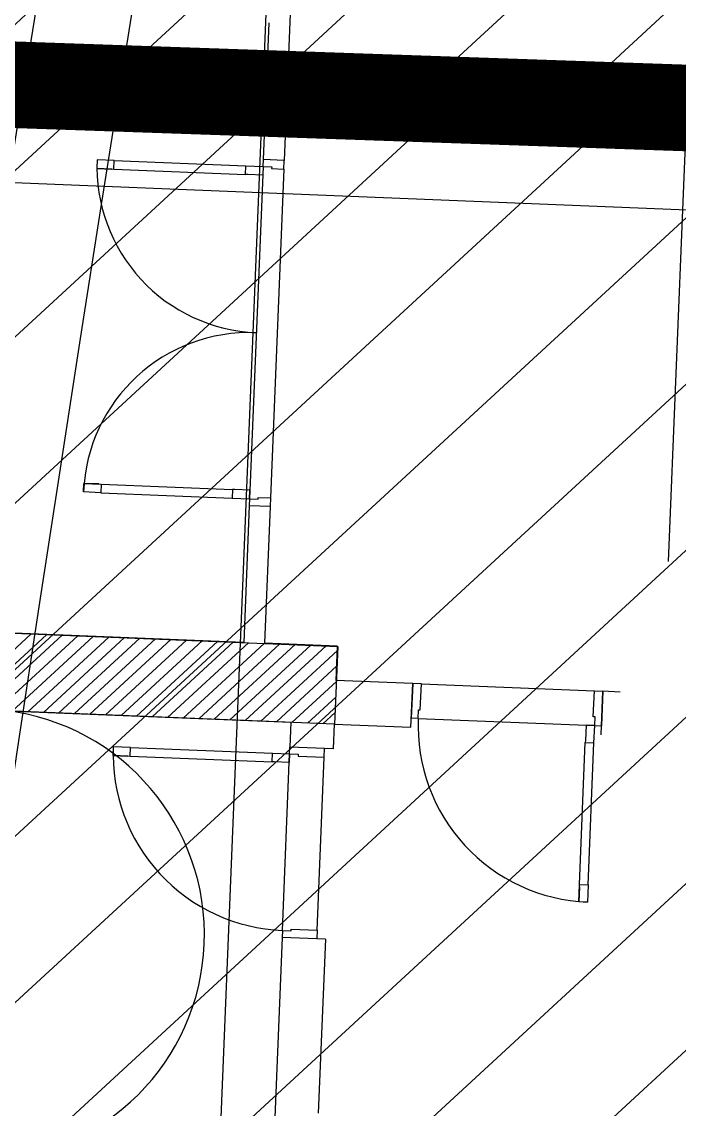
# Model space of a CAD drawing. Extents: x -678889171 to 586587, y -792238163 to 335485.
# Drawn here: x -678758075 to -678754277, y -791958539 to -791952259 of the extents above; entities that cross this region are included whole.
import ezdxf
from ezdxf.enums import TextEntityAlignment as Align

# ---------------------------------------------------------------- set-up
doc = ezdxf.new("R2010")
doc.units = 0
doc.header["$MEASUREMENT"] = 0
for name, color, linetype in [('A-FLOR-PATT', 252, 'Continuous'), ('A-SITE-PATT', 252, 'Continuous'), ('A-WALL', 252, 'Continuous')]:
    doc.layers.add(name, color=color, linetype=linetype)
doc.layers.add('BASEMENT3 LAYOUT$0$A-TABL-TEXT', color=252, linetype='Continuous', lineweight=30)
doc.layers.add('BASEMENT3 LAYOUT$0$HATCH2', color=252, linetype='Continuous', lineweight=15)
doc.styles.add('Ground floor Towers$0$$Bas01-Rname$0$EN-SC', font='swissc.ttf')
doc.styles.add('Ground floor Towers$0$$Bas01-Rname$0$EN-SCL', font='swisscl.ttf')
doc.styles.add('Ground floor Towers$0$04-Ground Floor$0$V2-lower ground$0$LEVEL  FOR LICENSE LOWER GR$0$$LG- LEVEL$0$AR-SR', font='sarb.shx')

# ---------------------------------------------------------------- blocks, each defined once
blk = doc.blocks.new('A$C61C61320')
at = {"layer": 'BASEMENT3 LAYOUT$0$HATCH2'}
h = blk.add_hatch(dxfattribs=at)
h.set_pattern_fill('ANSI31', color=256, scale=5000, style=0)
h.set_pattern_definition([(45, (1320016.062358054, 343948.7931753235), (-441.9417382415922, 441.9417382415922), [])])
h.paths.add_polyline_path([(11086.00013759569, 20764.88754983409), (-87874.57371154218, 20764.88754983409), (-87874.57371154218, -14411.92520058152), (11086.00013759569, -14411.92520058152)])
h = blk.add_hatch(dxfattribs=at)
h.set_pattern_fill('JIS_WOOD', color=256, scale=1000, style=0)
h.set_pattern_definition([(45, (-845211.5632561638, -471074.8112416068), (-499.9999991609842, 499.9999991609843), [])])
edge = h.paths.add_edge_path()
edge.add_line((-87728.88771757309, -14436.92520058164), (11085.99286301623, -14077.61977391216))
edge.add_line((11085.9928630162, -14077.61977391216), (11086.00013759563, -61296.12011963065))
edge.add_line((11086.00013759569, -61296.12011963065), (-23868.16462742418, -60220.57708285929))
edge.add_line((-23868.16462742421, -60220.57708285929), (-23388.15647815715, -47455.2645226442))
edge.add_arc((-38984.06513334403, -44366.02445463254), 15898.9235792472, 348.7958745272753, 525.9866040010601)
edge.add_line((-54409.82303213701, -40516.12001080933), (-55179.78612954497, -49076.3717473704))
edge.add_line((-55179.78612954495, -49076.3717473704), (-87616.00626249687, -47227.09333388295))
edge.add_line((-87616.00626249681, -47227.09333388295), (-87728.88771757303, -14436.92520058164))
at = {"layer": 'BASEMENT3 LAYOUT$0$A-TABL-TEXT', "const_width": 500}
blk.add_lwpolyline([(-87874.57371154218, -14411.92520058152), (11006.35061529244, -13813.14535745487)], dxfattribs=at)
at = {"layer": 'BASEMENT3 LAYOUT$0$HATCH2'}
blk.add_lwpolyline([(11086.00013759569, 20764.88754983409), (-87874.57371154218, 20764.88754983409), (-87874.57371154218, -14411.92520058152), (11086.00013759569, -14411.92520058152)], close=True, dxfattribs=at)
blk = doc.blocks.new('2')
at = {"layer": 'BASEMENT3 LAYOUT$0$A-TABL-TEXT', "const_width": 500}
blk.add_lwpolyline([(28948.80462125619, 217778.7896551112), (130982.8937054502, 218396.6636916995)], dxfattribs=at)
blk = doc.blocks.new('GR')
at = {"layer": 'A-FLOR-PATT'}
for p, q in [((37905, 268485), (37905, 225220)), ((38045.00914561861, 238059.7133078474), (38045.03211081075, 232795.2003510121)), ((40356.61064099745, 235442.4302653391), (40356.67630386511, 230571.6429369718)), ((37925.02866461744, 233585.201289936), (37925.0321108119, 232795.1998275405)), ((36965.32276807808, 232755.3556752742), (36965.31557620133, 232705.3556757915)), ((37065.32276704361, 232755.3412915208), (36965.32276807808, 232755.3556752742)), ((37065.31557516687, 232705.341292038), (37065.32276704361, 232755.3412915208)), ((37065.32276704361, 232755.3412915208), (37825.3227591817, 232755.2319749943)), ((37825.31556730496, 232705.2319755115), (37825.3227591817, 232755.2319749943)), ((37825.3227591817, 232755.2319749943), (37925.32275814724, 232755.2175912408)), ((38045.03647307643, 232795.1998275405), (37925.0321108119, 232795.1998275405)), ((37925.32275814724, 232755.2175912408), (37925.04659008037, 230835.2176111025)), ((37925.32275814724, 232755.2175912408), (37925.3155662705, 232705.217591758)), ((37925.32275814724, 232755.2175912408), (37925.32851164864, 232795.217590827)), ((37925.32275814724, 232755.2175912408), (37975.32275763001, 232755.2103993641)), ((38045.32851040726, 232795.2003303228), (37925.32851164864, 232795.217590827)), ((37975.32275763001, 232755.2103993641), (37975.32131925466, 232745.2103994675)), ((38045.32131853051, 232745.2003308401), (38045.32851040726, 232795.2003303228)), ((36965.31557620133, 232705.3556757915), (37052.31557530136, 232705.3431619259)), ((37052.31557530136, 232705.3431619259), (36965.31557620133, 232705.3556757915)), ((36965.31557620133, 232705.3556757915), (37065.31557516687, 232705.341292038)), ((37065.31557516687, 232705.341292038), (37825.31556730496, 232705.2319755115)), ((37838.31556717048, 232705.2301056236), (37825.31556730496, 232705.2319755115)), ((37925.3155662705, 232705.217591758), (37838.31556717048, 232705.2301056236)), ((37975.32131925466, 232745.2103994675), (38045.32131853051, 232745.2003308401)), ((38045.32131853051, 232745.2003308401), (38045.04802721435, 230845.2003504949)), ((-2250.000000000029, 232605), (106690.0000000001, 232605)), ((36965.04660001121, 230835.3556951359), (36965.05379188795, 230885.3556946187)), ((36965.05379188795, 230885.3556946187), (37052.05379098796, 230885.3431807531)), ((37052.05379098796, 230885.3431807531), (36965.05379188795, 230885.3556946187)), ((36965.05379188795, 230885.3556946187), (37065.05379085348, 230885.3413108652)), ((37065.05379085348, 230885.3413108652), (37065.04659897674, 230835.3413113824)), ((37065.05379085348, 230885.3413108652), (37825.05378299158, 230885.2319943387)), ((37825.05378299158, 230885.2319943387), (37825.04659111483, 230835.2319948559)), ((37838.0537828571, 230885.2301244508), (37825.05378299158, 230885.2319943387)), ((37925.05378195711, 230885.2176105852), (37838.0537828571, 230885.2301244508)), ((37925.04659008037, 230835.2176111025), (37925.05378195711, 230885.2176105852)), ((37065.04659897674, 230835.3413113824), (36965.04660001121, 230835.3556951359)), ((37065.04659897674, 230835.3413113824), (37825.04659111483, 230835.2319948559)), ((37825.04659111483, 230835.2319948559), (37925.04659008037, 230835.2176111025)), ((37925.04659008037, 230835.2176111025), (37925.04083657898, 230795.2176115163)), ((37925.04659008037, 230835.2176111025), (37975.04658956314, 230835.2104192257)), ((37975.04658956314, 230835.2104192257), (37975.04802793849, 230845.2104191223)), ((37975.04802793849, 230845.2104191223), (38045.04802721435, 230845.2003504949)), ((38045.04802721435, 230845.2003504949), (38045.0408353376, 230795.2003510121)), ((38045.0408353376, 230795.2003510121), (37925.04083657898, 230795.2176115163)), ((37925.04083533875, 230795.1998275405), (37925.04428153321, 230005.198365145)), ((38045.03647307643, 230795.1998275405), (37925.04083533863, 230795.1998275405)), ((38045.0408353376, 230795.2003510121), (38045.04428164739, 230005.1724507443)), ((32827.42850852766, 230004.3817412489), (38468.97214012753, 230004.3548312504)), ((37925.04428153321, 230005.198365145), (34894.15249783544, 230005.19836521)), ((36246.40985484712, 229554.3402971562), (36696.46699536405, 230004.3974376732)), ((36336.21207437175, 229554.3399554702), (36786.26992613442, 230004.3978072329)), ((36426.01429389638, 229554.3396137841), (36876.07285690478, 230004.3981767925)), ((36515.81651342104, 229554.3392720981), (36965.87578767516, 230004.3985463522)), ((36605.61873294566, 229554.338930412), (37055.67871844552, 230004.3989159119)), ((36695.4209524703, 229554.338588726), (37145.48164921589, 230004.3992854715)), ((36785.22317199496, 229554.3382470399), (37235.28457998625, 230004.3996550312)), ((36875.02539151956, 229554.3379053539), (37325.08751075662, 230004.4000245909)), ((36964.82761104422, 229554.3375636678), (37414.89044152699, 230004.4003941506)), ((37054.62983056888, 229554.3372219818), (37504.69337229736, 230004.4007637103)), ((37144.43205009348, 229554.3368802957), (37594.49630306772, 230004.4011332699)), ((37234.23426961814, 229554.3365386097), (37684.29923383807, 230004.4015028296)), ((37324.03648914277, 229554.3361969236), (37774.10216460845, 230004.4018723893)), ((37413.8387086674, 229554.3358552376), (37863.90509537881, 230004.402241949)), ((37503.64092819205, 229554.3355135515), (37953.70802614918, 230004.4026115086)), ((37593.44314771669, 229554.3351718654), (38043.51095691954, 230004.4029810683)), ((37683.24536724132, 229554.3348301794), (38133.31388768992, 230004.403350628)), ((37773.04758676597, 229554.3344884933), (38223.11681846027, 230004.4037201876)), ((37862.84980629061, 229554.3341468073), (38312.91974923065, 230004.4040897473)), ((37952.65202581524, 229554.3338051212), (38402.72268000101, 230004.404459307)), ((38466.27319569869, 230005.1724507443), (38045.04564496216, 230005.1724507443)), ((38466.23693827802, 230005.1714551186), (38466.23127254459, 229807.0045824813)), ((38468.97214012753, 230004.3548312504), (38468.97214012753, 229554.3318405887)), ((38042.45424533988, 229554.3334634352), (38468.97214012755, 229980.8513582228)), ((38132.25646486451, 229554.3331217491), (38468.97214012752, 229891.0487970121)), ((38910.28299929197, 229807.0045824812), (38466.23127254459, 229807.0045824813)), ((38910.2427620711, 229555.114369221), (38910.28299929197, 229807.0045824812)), ((38910.31450422461, 229807.0045824812), (38910.3145042246, 229607.0045824812)), ((38960.3145042246, 229807.0045824812), (38910.31450422461, 229807.0045824812)), ((38960.31450422459, 229657.0045824812), (38960.3145042246, 229807.0045824812)), ((38960.31450422459, 229807.0045824812), (39960.31450422429, 229807.0045824812)), ((39960.31450422429, 229657.0045824812), (39960.31450422429, 229807.0045824812)), ((39960.31450422429, 229807.0045824812), (40010.31450422428, 229807.0045824812)), ((40010.2426173735, 229555.1143692211), (40010.28285846404, 229807.017054321)), ((40010.31450422428, 229807.0045824812), (40010.31450422428, 229607.0045824812)), ((40109.4158554476, 229807.0045824812), (40010.31450422431, 229807.0045824812)), ((38222.05868438917, 229554.3327800631), (38468.97214012752, 229801.2462358015)), ((38311.8609039138, 229554.332438377), (38468.9721401275, 229711.4436745907)), ((38401.66312343843, 229554.332096691), (38468.97214012749, 229621.64111338)), ((38950.31450422459, 229607.0045824812), (38950.31450422459, 229657.0045824812)), ((38950.31450422459, 229657.0045824812), (38960.31450422459, 229657.0045824812)), ((39970.31450422429, 229657.0045824812), (39960.31450422429, 229657.0045824812)), ((39970.31450422429, 229607.0045824812), (39970.31450422429, 229657.0045824812)), ((38468.97214012753, 229554.3318405887), (25354.0302651579, 229554.3814014867)), ((32716.09453872795, 229555.1983651456), (38216.09453872805, 229555.198365145)), ((38216.09453872801, 229555.198365145), (38216.09453872801, 229412.052842022)), ((38466.22407082221, 229555.114369221), (38466.21997916783, 229412.0030912093)), ((38466.22407082221, 229555.114369221), (38910.2427620711, 229555.114369221)), ((38950.31450422459, 229607.0045824812), (38910.3145042246, 229607.0045824812)), ((38950.31450422459, 229607.0045824812), (39970.3145042243, 229607.0045824812)), ((39970.3145042243, 229607.0045824812), (39920.31450422431, 229607.0045824812)), ((39920.31450422431, 229607.0045824812), (39920.31450422431, 229520.0045824813)), ((39970.3145042243, 229507.0045824813), (39970.3145042243, 229607.0045824812)), ((39970.31450422429, 229607.0045824812), (40010.31450422428, 229607.0045824812)), ((39920.31450422431, 229520.0045824813), (39920.31450422431, 229507.0045824813)), ((39920.31450422431, 229507.0045824813), (39970.3145042243, 229507.0045824813)), ((39920.3145042243, 228687.0045824815), (39920.31450422431, 229507.0045824813)), ((39970.31450422429, 228687.0045824815), (39970.3145042243, 229507.0045824813)), ((37296.49235049943, 229372.0527628958), (37196.49235049947, 229372.0527628958)), ((37196.49235049947, 229372.0527628958), (37196.49235049947, 229322.0527628959)), ((37296.49235049943, 229322.0527628959), (37296.49235049943, 229372.0527628958)), ((37296.49235049943, 229372.0527628958), (38116.4923504992, 229372.0527628958)), ((38116.4923504992, 229322.0527628959), (38116.4923504992, 229372.0527628958)), ((38116.4923504992, 229372.0527628958), (38216.49235049917, 229372.0527628958)), ((38466.49234555408, 229412.0030370347), (38216.49235049917, 229412.0527628958)), ((38416.4923504991, 229412.0527628958), (38216.49235049917, 229412.0527628958)), ((38216.49235049917, 229372.0527628958), (38216.49235049917, 229412.0527628958)), ((38216.49235049917, 229372.0527628958), (38266.49235049915, 229372.0527628958)), ((38216.49235049917, 229372.0527628958), (38216.49235049917, 229322.0527628959)), ((38216.49235049917, 228352.0527628961), (38216.49235049917, 229372.0527628958)), ((38266.49235049915, 229372.0527628958), (38266.49235049915, 229362.0527628958)), ((38416.4923504991, 229362.0527628958), (38416.4923504991, 229412.0527628958)), ((37196.49235049947, 229322.0527628959), (37283.49235049944, 229322.0527628959)), ((37283.49235049944, 229322.0527628959), (37196.49235049947, 229322.0527628959)), ((37196.49235049947, 229322.0527628959), (37296.49235049943, 229322.0527628959)), ((37296.49235049943, 229322.0527628959), (38116.4923504992, 229322.0527628959)), ((38129.4923504992, 229322.0527628959), (38116.4923504992, 229322.0527628959)), ((38216.49235049917, 229322.0527628959), (38129.4923504992, 229322.0527628959)), ((38266.49235049915, 229362.0527628958), (38416.4923504991, 229362.0527628958)), ((38416.4923504991, 228362.0527628961), (38416.4923504991, 229362.0527628958)), ((39920.31450422431, 228687.0045824815), (39970.3145042243, 228687.0045824815)), ((39920.31450422431, 228587.0045824815), (39920.31450422431, 228687.0045824815)), ((39920.31450422431, 228587.0045824815), (39920.31450422431, 228674.0045824815)), ((39920.31450422431, 228674.0045824815), (39920.31450422431, 228587.0045824815)), ((39970.3145042243, 228687.0045824815), (39970.3145042243, 228587.0045824815)), ((39970.3145042243, 228587.0045824815), (39920.31450422431, 228587.0045824815)), ((38266.49235049915, 228352.0527628961), (38266.49235049915, 228362.0527628961)), ((38266.49235049915, 228362.0527628961), (38416.4923504991, 228362.0527628961)), ((38416.4923504991, 228362.0527628961), (38416.4923504991, 228312.0527628961)), ((38466.09453872801, 228312.0032526129), (38216.09453872801, 228312.0032526129)), ((38216.09453872801, 228312.0032526129), (38216.09453872801, 226926.1981372061)), ((38216.49235049917, 228352.0527628961), (38266.49235049915, 228352.0527628961)), ((38216.49235049917, 228352.0527628961), (38216.49235049917, 228312.0527628961)), ((38416.4923504991, 228312.0527628961), (38216.49235049917, 228312.0527628961)), ((38466.09453872801, 228312.0032526129), (38466.09453872801, 227306.0133958133))]:
    blk.add_line(p, q, dxfattribs=at)
for centre, radius, start, end in [((687279.656740699, 163488.6097753342), 649022.5456272444, 169.8809308091749, 188.016783999427), ((632160.6549194276, 163506.2511653661), 599695.8226879967, 171.0616030214717, 190.2201678661017), ((632160.6549194327, 163506.2511653659), 599145.8226880017, 171.0631954506245, 190.2296506374575), ((37925.32275814724, 232755.2175912408), 960, 179.9917587163974, 269.9917587163975), ((37925.04659008037, 230835.2176111025), 960, 89.99175871639751, 179.9917587163974), ((36464.36721962909, 228255.4989110119, -1.009587428798825e-07), 1303.674468004546, 274.4754095698152, 85.52459043018489), ((39970.3145042243, 229607.0045824812), 1019.999999999704, 180, 270), ((38216.49235049917, 229372.0527628958), 1019.999999999706, 180, 270)]:
    blk.add_arc(centre, radius, start, end, dxfattribs=at)
at = {"layer": 'A-FLOR-PATT', "style": 'Ground floor Towers$0$04-Ground Floor$0$V2-lower ground$0$LEVEL  FOR LICENSE LOWER GR$0$$LG- LEVEL$0$AR-SR', "flags": 12}
for tag, p in [('L', (30296.07288644527, 72859.53473235783)), ('P', (30237.50458115668, 72203.99769414036))]:
    blk.add_attdef(tag, text='', height=500, dxfattribs=at).set_placement(p, align=Align.RIGHT)
at = {"layer": 'A-FLOR-PATT'}
for tag, p, height, style in [('N', (85492.25876324323, 56633.4995742733), 250, 'Ground floor Towers$0$$Bas01-Rname$0$EN-SC'), ('N', (89389.48149106537, 56633.4995742733), 250, 'Ground floor Towers$0$$Bas01-Rname$0$EN-SC'), ('N', (94597.61363499537, 56633.4995742733), 250, 'Ground floor Towers$0$$Bas01-Rname$0$EN-SC'), ('AN', (85922.66280553787, 56313.08159666645), 200, 'Ground floor Towers$0$$Bas01-Rname$0$EN-SCL'), ('AN', (89819.88553336001, 56313.08159666645), 200, 'Ground floor Towers$0$$Bas01-Rname$0$EN-SCL'), ('AN', (95028.01767729002, 56313.08159666645), 200, 'Ground floor Towers$0$$Bas01-Rname$0$EN-SCL'), ('SN', (85299.47460008037, 56025.08594095582), 200, 'Ground floor Towers$0$$Bas01-Rname$0$EN-SCL'), ('SN', (89196.69732790251, 56025.08594095582), 200, 'Ground floor Towers$0$$Bas01-Rname$0$EN-SCL'), ('SN', (94404.82947183252, 56025.08594095582), 200, 'Ground floor Towers$0$$Bas01-Rname$0$EN-SCL'), ('F', (85927.04975899268, 56008.67972904726), 200, 'Ground floor Towers$0$$Bas01-Rname$0$EN-SCL'), ('F', (89824.27248681482, 56008.67972904726), 200, 'Ground floor Towers$0$$Bas01-Rname$0$EN-SCL'), ('F', (95032.40463074483, 56008.67972904726), 200, 'Ground floor Towers$0$$Bas01-Rname$0$EN-SCL')]:
    blk.add_attdef(tag, p, '', height=height, dxfattribs=dict(at, style=style))
at = {"layer": 'A-FLOR-PATT', "style": 'Ground floor Towers$0$$Bas01-Rname$0$EN-SCL', "width": 0.8}
for p in [(85305.16036184286, 56295.1433535593), (89202.383089665, 56295.1433535593), (94410.51523359501, 56295.1433535593)]:
    blk.add_attdef('FN', p, '', height=250, dxfattribs=at)

msp = doc.modelspace()

# ---------------------------------------------------------------- block references
at = {"layer": 'A-SITE-PATT', "rotation": 357.6731745000001}
for name, p in [('A$C61C61320', (-678706236.4347705, -791940527.995869, -212772)), ('2', (-678833487.1858103, -792167746.3685482, -212772))]:
    msp.add_blockref(name, p, dxfattribs=at)

# ---------------------------------------------------------------- next in the draw order: block references
at = {"layer": 'A-WALL', "rotation": 357.6731745000001}
msp.add_blockref('GR', (-678804025.0995113, -792184118.4910543, -212772), dxfattribs=at)

doc.saveas('drawing.dxf')
